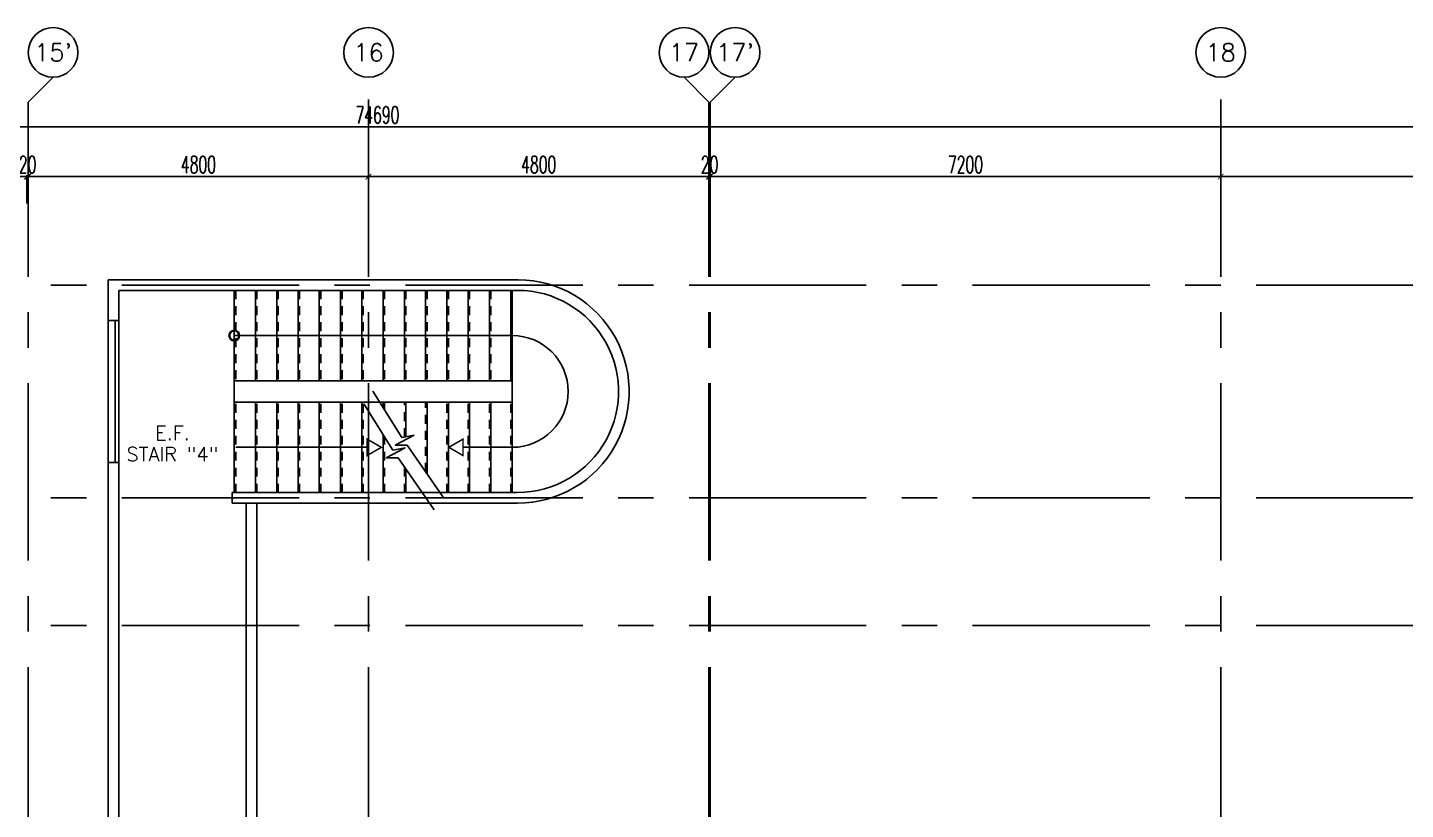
# Model space of a CAD drawing. Extents: x 0 to 93, y -1.5 to 78.
# Drawn here: x 40.44 to 59.88, y 67.03 to 78.05 of the extents above; entities that cross this region are included whole.
import ezdxf
from ezdxf.enums import TextEntityAlignment as Align

# ---------------------------------------------------------------- set-up
doc = ezdxf.new("R2010")
doc.units = 0
doc.header["$MEASUREMENT"] = 0
doc.header["$PDMODE"] = 34
doc.linetypes.add('CENTERX2', pattern=[4, 2.5, -0.5, 0.5, -0.5])
doc.linetypes.add('HIDDEN2', pattern=[0.1875, 0.125, -0.0625])
doc.layers.get('0').update_dxf_attribs({"color": 11, "linetype": 'CONTINUOUS'})
doc.layers.get('DEFPOINTS').update_dxf_attribs({"color": 11, "linetype": 'CONTINUOUS'})
for name, color, linetype in [('AX-CR', 11, 'CONTINUOUS'), ('AX-DIM', 11, 'CONTINUOUS'), ('AX-TXT', 11, 'CONTINUOUS'), ('AXES', 11, 'CENTERX2'), ('RM-NAME', 11, 'CONTINUOUS'), ('ROOF', 11, 'CONTINUOUS'), ('STR', 11, 'CONTINUOUS'), ('WALL', 11, 'CONTINUOUS'), ('WIN', 11, 'CONTINUOUS')]:
    doc.layers.add(name, color=color, linetype=linetype)
doc.styles.add('ROMANS', font='ROMANS.shx', dxfattribs={"width": 0.6})
doc.dimstyles.new('DIM-OUT', dxfattribs={"dimscale": 0, "dimtxt": 0.24, "dimasz": 0.08, "dimexe": 0.02, "dimexo": 0.02, "dimgap": 0.05, "dimtad": 1, "dimdec": 0, "dimlfac": 1000, "dimzin": 0, "dimdsep": 46, "dimtxsty": 'ROMANS', "dimblk1": 'ARCHTICK', "dimblk2": 'ARCHTICK', "dimsah": 1, "dimcen": 0.01, "dimdle": 0.08, "dimclrd": 7, "dimclre": 7, "dimclrt": 2, "dimadec": 0, "dimazin": 0, "dimtp": 2, "dimtm": 2, "dimtfac": 0.114286, "dimtdec": 0, "dimtix": 1, "dimtmove": 2, "dimatfit": 3, "dimldrblk": 'ARCHTICK', "dimfxl": 0, "dimtolj": 1, "dimtzin": 0, "dimarcsym": 0})

# ---------------------------------------------------------------- blocks, each defined once
blk = doc.blocks.new('AXU')
at = {"layer": 'AX-CR'}
blk.add_circle((0, 350), 350, dxfattribs=at)
at = {"layer": 'AX-TXT', "style": 'ROMANS'}
blk.add_attdef('AX', text='', height=250, dxfattribs=at).set_placement((0, 350), align=Align.MIDDLE)
blk = doc.blocks.new('_ARCHTICK')
at = {"color": 0, "linetype": 'ByBlock', "const_width": 0.15}
blk.add_lwpolyline([(-0.5, -0.5), (0.5, 0.5)], dxfattribs=at)
blk = doc.blocks.new('*D125')
at = {"layer": 'AX-DIM', "color": 7, "lineweight": -2}
for p, q in [((45.172, 75.948), (50.132, 75.948)), ((45.252, 75.568), (45.252, 75.968)), ((50.052, 75.568), (50.052, 75.968))]:
    blk.add_line(p, q, dxfattribs=at)
at = {"layer": 'DEFPOINTS', "color": 0}
for p in [(50.052, 75.948), (45.252, 75.548), (50.052, 75.548)]:
    blk.add_point(p, dxfattribs=at)
at = {"layer": 'AX-DIM', "color": 7, "lineweight": -2, "xscale": 0.08, "yscale": 0.08, "zscale": 0.08, "rotation": 180}
blk.add_blockref('_ARCHTICK', (45.252, 75.948), dxfattribs=at)
at = {"layer": 'AX-DIM', "color": 7, "lineweight": -2, "xscale": 0.08, "yscale": 0.08, "zscale": 0.08}
blk.add_blockref('_ARCHTICK', (50.052, 75.948), dxfattribs=at)
at = {"layer": 'AX-DIM', "color": 2, "insert": (47.652, 76.118), "char_height": 0.24, "attachment_point": 5, "style": 'ROMANS'}
blk.add_mtext('\\A1;4800', dxfattribs=at)
blk = doc.blocks.new('*D126')
at = {"layer": 'AX-DIM', "color": 7, "lineweight": -2}
for p, q in [((33.152, 75.948), (40.512, 75.948)), ((33.232, 75.568), (33.232, 75.968)), ((40.432, 75.568), (40.432, 75.968))]:
    blk.add_line(p, q, dxfattribs=at)
at = {"layer": 'DEFPOINTS', "color": 0}
for p in [(40.432, 75.948), (33.232, 75.548), (40.432, 75.548)]:
    blk.add_point(p, dxfattribs=at)
at = {"layer": 'AX-DIM', "color": 7, "lineweight": -2, "xscale": 0.08, "yscale": 0.08, "zscale": 0.08, "rotation": 180}
blk.add_blockref('_ARCHTICK', (33.232, 75.948), dxfattribs=at)
at = {"layer": 'AX-DIM', "color": 7, "lineweight": -2, "xscale": 0.08, "yscale": 0.08, "zscale": 0.08}
blk.add_blockref('_ARCHTICK', (40.432, 75.948), dxfattribs=at)
at = {"layer": 'AX-DIM', "color": 2, "insert": (36.832, 76.118), "char_height": 0.24, "attachment_point": 5, "style": 'ROMANS'}
blk.add_mtext('\\A1;7200', dxfattribs=at)
blk = doc.blocks.new('*D128')
at = {"layer": 'AX-DIM', "color": 7, "lineweight": -2}
for p, q in [((40.372, 75.948), (45.332, 75.948)), ((40.452, 75.568), (40.452, 75.968)), ((45.252, 75.568), (45.252, 75.968))]:
    blk.add_line(p, q, dxfattribs=at)
at = {"layer": 'DEFPOINTS', "color": 0}
for p in [(45.252, 75.948), (40.452, 75.548), (45.252, 75.548)]:
    blk.add_point(p, dxfattribs=at)
at = {"layer": 'AX-DIM', "color": 7, "lineweight": -2, "xscale": 0.08, "yscale": 0.08, "zscale": 0.08, "rotation": 180}
blk.add_blockref('_ARCHTICK', (40.452, 75.948), dxfattribs=at)
at = {"layer": 'AX-DIM', "color": 7, "lineweight": -2, "xscale": 0.08, "yscale": 0.08, "zscale": 0.08}
blk.add_blockref('_ARCHTICK', (45.252, 75.948), dxfattribs=at)
at = {"layer": 'AX-DIM', "color": 2, "insert": (42.852, 76.118), "char_height": 0.24, "attachment_point": 5, "style": 'ROMANS'}
blk.add_mtext('\\A1;4800', dxfattribs=at)
blk = doc.blocks.new('*D129')
at = {"layer": 'AX-DIM', "color": 7, "lineweight": -2}
for p, q in [((40.432, 75.948), (40.352, 75.948)), ((40.432, 75.568), (40.432, 75.968)), ((40.432, 75.948), (40.452, 75.948)), ((40.452, 75.568), (40.452, 75.968)), ((40.452, 75.948), (40.532, 75.948))]:
    blk.add_line(p, q, dxfattribs=at)
at = {"layer": 'DEFPOINTS', "color": 0}
for p in [(40.452, 75.948), (40.432, 75.548), (40.452, 75.548)]:
    blk.add_point(p, dxfattribs=at)
at = {"layer": 'AX-DIM', "color": 7, "lineweight": -2, "xscale": 0.08, "yscale": 0.08, "zscale": 0.08}
blk.add_blockref('_ARCHTICK', (40.432, 75.948), dxfattribs=at)
at = {"layer": 'AX-DIM', "color": 7, "lineweight": -2, "xscale": 0.08, "yscale": 0.08, "zscale": 0.08, "rotation": 180}
blk.add_blockref('_ARCHTICK', (40.452, 75.948), dxfattribs=at)
at = {"layer": 'AX-DIM', "color": 2, "insert": (40.442, 76.118), "char_height": 0.24, "attachment_point": 5, "style": 'ROMANS'}
blk.add_mtext('\\A1;20', dxfattribs=at)
blk = doc.blocks.new('*D130')
at = {"layer": 'AX-DIM', "color": 7, "lineweight": -2}
for p, q in [((57.192, 75.948), (64.552, 75.948)), ((57.272, 75.568), (57.272, 75.968)), ((64.472, 75.568), (64.472, 75.968))]:
    blk.add_line(p, q, dxfattribs=at)
at = {"layer": 'DEFPOINTS', "color": 0}
for p in [(64.472, 75.948), (57.272, 75.548), (64.472, 75.548)]:
    blk.add_point(p, dxfattribs=at)
at = {"layer": 'AX-DIM', "color": 7, "lineweight": -2, "xscale": 0.08, "yscale": 0.08, "zscale": 0.08, "rotation": 180}
blk.add_blockref('_ARCHTICK', (57.272, 75.948), dxfattribs=at)
at = {"layer": 'AX-DIM', "color": 7, "lineweight": -2, "xscale": 0.08, "yscale": 0.08, "zscale": 0.08}
blk.add_blockref('_ARCHTICK', (64.472, 75.948), dxfattribs=at)
at = {"layer": 'AX-DIM', "color": 2, "insert": (60.872, 76.118), "char_height": 0.24, "attachment_point": 5, "style": 'ROMANS'}
blk.add_mtext('\\A1;7200', dxfattribs=at)
blk = doc.blocks.new('*D131')
at = {"layer": 'AX-DIM', "color": 7, "lineweight": -2}
for p, q in [((49.992, 75.948), (57.352, 75.948)), ((50.072, 75.568), (50.072, 75.968)), ((57.272, 75.568), (57.272, 75.968))]:
    blk.add_line(p, q, dxfattribs=at)
at = {"layer": 'DEFPOINTS', "color": 0}
for p in [(57.272, 75.948), (50.072, 75.548), (57.272, 75.548)]:
    blk.add_point(p, dxfattribs=at)
at = {"layer": 'AX-DIM', "color": 7, "lineweight": -2, "xscale": 0.08, "yscale": 0.08, "zscale": 0.08, "rotation": 180}
blk.add_blockref('_ARCHTICK', (50.072, 75.948), dxfattribs=at)
at = {"layer": 'AX-DIM', "color": 7, "lineweight": -2, "xscale": 0.08, "yscale": 0.08, "zscale": 0.08}
blk.add_blockref('_ARCHTICK', (57.272, 75.948), dxfattribs=at)
at = {"layer": 'AX-DIM', "color": 2, "insert": (53.672, 76.118), "char_height": 0.24, "attachment_point": 5, "style": 'ROMANS'}
blk.add_mtext('\\A1;7200', dxfattribs=at)
blk = doc.blocks.new('*D132')
at = {"layer": 'AX-DIM', "color": 7, "lineweight": -2}
for p, q in [((50.052, 75.948), (49.972, 75.948)), ((50.052, 75.568), (50.052, 75.968)), ((50.052, 75.948), (50.072, 75.948)), ((50.072, 75.568), (50.072, 75.968)), ((50.072, 75.948), (50.152, 75.948))]:
    blk.add_line(p, q, dxfattribs=at)
at = {"layer": 'DEFPOINTS', "color": 0}
for p in [(50.072, 75.948), (50.052, 75.548), (50.072, 75.548)]:
    blk.add_point(p, dxfattribs=at)
at = {"layer": 'AX-DIM', "color": 7, "lineweight": -2, "xscale": 0.08, "yscale": 0.08, "zscale": 0.08}
blk.add_blockref('_ARCHTICK', (50.052, 75.948), dxfattribs=at)
at = {"layer": 'AX-DIM', "color": 7, "lineweight": -2, "xscale": 0.08, "yscale": 0.08, "zscale": 0.08, "rotation": 180}
blk.add_blockref('_ARCHTICK', (50.072, 75.948), dxfattribs=at)
at = {"layer": 'AX-DIM', "color": 2, "insert": (50.062, 76.118), "char_height": 0.24, "attachment_point": 5, "style": 'ROMANS'}
blk.add_mtext('\\A1;20', dxfattribs=at)
blk = doc.blocks.new('*D164')
at = {"layer": 'AX-DIM', "color": 7, "lineweight": -2}
for p, q in [((7.952, 76.648), (82.802, 76.648)), ((8.032, 72.01), (8.032, 76.668)), ((82.722, 64.49), (82.722, 76.668))]:
    blk.add_line(p, q, dxfattribs=at)
at = {"layer": 'DEFPOINTS', "color": 0}
for p in [(82.722, 76.648), (8.032, 71.99), (82.722, 64.47)]:
    blk.add_point(p, dxfattribs=at)
at = {"layer": 'AX-DIM', "color": 7, "lineweight": -2, "xscale": 0.08, "yscale": 0.08, "zscale": 0.08, "rotation": 180}
blk.add_blockref('_ARCHTICK', (8.032, 76.648), dxfattribs=at)
at = {"layer": 'AX-DIM', "color": 7, "lineweight": -2, "xscale": 0.08, "yscale": 0.08, "zscale": 0.08}
blk.add_blockref('_ARCHTICK', (82.722, 76.648), dxfattribs=at)
at = {"layer": 'AX-DIM', "color": 2, "insert": (45.377, 76.818), "char_height": 0.24, "attachment_point": 5, "style": 'ROMANS'}
blk.add_mtext('\\A1;74690', dxfattribs=at)

msp = doc.modelspace()

# ---------------------------------------------------------------- linework, layer by layer
for p, q in [((45.3109, 72.924), (45.7201, 72.2687)), ((45.1841, 72.7457), (45.5933, 72.0905)), ((45.7687, 72.1256), (45.4998, 71.9852)), ((45.5933, 72.0905), (45.7687, 72.1256)), ((45.8954, 72.3038), (45.6266, 72.1634)), ((45.6266, 72.1634), (45.7969, 72.1634)), ((45.7201, 72.2687), (45.8954, 72.3038)), ((45.7969, 72.1634), (46.3046, 71.4321)), ((45.4998, 71.9852), (45.6701, 71.9852)), ((45.6701, 71.9852), (46.1778, 71.2538))]:
    msp.add_line(p, q)
at = {"layer": 'AXES'}
for p, q in [((40.4517, 76.9984), (40.8017, 77.3484)), ((45.2517, -1.4643), (45.2517, 77.3484)), ((50.0517, 76.9984), (49.7017, 77.3484)), ((50.0717, 76.9984), (50.4217, 77.3484)), ((57.2717, -1.4643), (57.2717, 77.3484)), ((40.4517, -1.4643), (40.4517, 76.9984)), ((50.0517, -1.4643), (50.0517, 76.9984)), ((50.0717, -1.4643), (50.0717, 76.9984)), ((92.2717, 74.42), (24.2317, 74.42)), ((92.2717, 71.42), (24.2317, 71.42)), ((92.2717, 69.62), (24.2317, 69.62))]:
    msp.add_line(p, q, dxfattribs=at)
at = {"layer": 'ROOF'}
for p, q in [((47.2769, 73.07), (43.3569, 73.07)), ((43.3569, 73.07), (43.3569, 72.77)), ((47.2769, 72.77), (47.2769, 73.07)), ((47.2769, 72.77), (43.3569, 72.77)), ((41.7267, 71.92), (41.7267, 56.67)), ((41.5767, 71.345), (41.5767, 56.67)), ((43.5267, 71.345), (43.5267, 56.67)), ((43.6767, 71.345), (43.6767, 56.77))]:
    msp.add_line(p, q, dxfattribs=at)
at = {"layer": 'STR'}
for p, q in [((43.3569, 74.345), (43.3569, 73.07)), ((43.6569, 74.345), (43.6569, 73.07)), ((43.9569, 74.345), (43.9569, 73.07)), ((44.2569, 74.345), (44.2569, 73.07)), ((44.5569, 74.345), (44.5569, 73.07)), ((44.8569, 74.345), (44.8569, 73.07)), ((45.1569, 74.345), (45.1569, 73.07)), ((45.4569, 74.345), (45.4569, 73.07)), ((45.7569, 74.345), (45.7569, 73.07)), ((46.0569, 74.345), (46.0569, 73.07)), ((46.3569, 74.345), (46.3569, 73.07)), ((46.6569, 74.345), (46.6569, 73.07)), ((46.9569, 74.345), (46.9569, 73.07)), ((47.2569, 74.345), (47.2569, 73.07)), ((47.2769, 74.345), (47.2769, 73.07)), ((43.3569, 73.7075), (47.2793, 73.7075)), ((43.3569, 71.495), (43.3569, 72.77)), ((43.6569, 71.495), (43.6569, 72.77)), ((43.9569, 71.495), (43.9569, 72.77)), ((44.2569, 71.495), (44.2569, 72.77)), ((44.5569, 71.495), (44.5569, 72.77)), ((44.8569, 71.495), (44.8569, 72.77)), ((45.1569, 71.495), (45.1569, 72.77)), ((45.4569, 72.6903), (45.4569, 72.77)), ((45.4569, 72.6903), (45.4569, 72.77)), ((45.4769, 72.6582), (45.4769, 72.77)), ((45.4769, 72.6582), (45.4769, 72.77)), ((45.7769, 72.2801), (45.7769, 72.77)), ((46.0769, 71.7601), (46.0769, 72.77)), ((46.3769, 71.495), (46.3769, 72.77)), ((46.6769, 71.495), (46.6769, 72.77)), ((46.9769, 71.495), (46.9769, 72.77)), ((47.2769, 71.495), (47.2769, 72.77)), ((45.4569, 71.495), (45.4569, 72.309)), ((45.2318, 72.1325), (43.3769, 72.1325)), ((46.5837, 72.1325), (47.2793, 72.1325)), ((45.7769, 71.495), (45.7769, 71.8314))]:
    msp.add_line(p, q, dxfattribs=at)
at = {"layer": 'STR', "linetype": 'HIDDEN2'}
for p, q in [((43.3769, 74.345), (43.3769, 73.07)), ((43.6769, 74.345), (43.6769, 73.07)), ((43.9769, 74.345), (43.9769, 73.07)), ((44.2769, 74.345), (44.2769, 73.07)), ((44.5769, 74.345), (44.5769, 73.07)), ((44.8769, 74.345), (44.8769, 73.07)), ((45.1769, 74.345), (45.1769, 73.07)), ((45.4769, 74.345), (45.4769, 73.07)), ((45.7769, 74.345), (45.7769, 73.07)), ((46.0769, 74.345), (46.0769, 73.07)), ((46.3769, 74.345), (46.3769, 73.07)), ((46.6769, 74.345), (46.6769, 73.07)), ((46.9769, 74.345), (46.9769, 73.07)), ((47.2569, 74.345), (47.2569, 73.07)), ((47.2769, 74.345), (47.2769, 73.07)), ((43.3769, 71.495), (43.3769, 72.77)), ((43.6769, 71.495), (43.6769, 72.77)), ((43.9769, 71.495), (43.9769, 72.77)), ((44.2769, 71.495), (44.2769, 72.77)), ((44.5769, 71.495), (44.5769, 72.77)), ((44.8769, 71.495), (44.8769, 72.77)), ((45.1769, 71.495), (45.1769, 72.77)), ((45.7569, 72.2761), (45.7569, 72.77)), ((46.0569, 71.7889), (46.0569, 72.77)), ((46.3569, 71.495), (46.3569, 72.77)), ((46.6569, 71.495), (46.6569, 72.77)), ((46.9569, 71.495), (46.9569, 72.77)), ((47.2569, 71.495), (47.2569, 72.77)), ((45.4769, 71.495), (45.4769, 72.2769)), ((45.7569, 71.495), (45.7569, 71.8602))]:
    msp.add_line(p, q, dxfattribs=at)
at = {"layer": 'STR', "const_width": 0.0215}
for points in [[(45.2318, 72.248), (45.2318, 72.017), (45.4318, 72.1325)], [(46.5837, 72.248), (46.5837, 72.017), (46.3837, 72.1325)]]:
    msp.add_lwpolyline(points, close=True, dxfattribs=at)
at = {"layer": 'STR'}
for radius in [0.075, 0.065]:
    msp.add_circle((43.3569, 73.7075), radius, dxfattribs=at)
msp.add_arc((47.2793, 72.92), 0.7875, 270, 90, dxfattribs=at)
at = {"layer": 'WALL'}
for p, q in [((47.3522, 74.495), (41.5767, 74.495)), ((41.5767, 74.495), (41.5767, 73.92)), ((47.3522, 74.345), (41.7267, 74.345)), ((41.7267, 74.345), (41.7267, 73.92)), ((41.5767, 73.92), (41.7267, 73.92)), ((41.5767, 71.92), (41.7267, 71.92)), ((41.5767, 71.92), (41.5767, 71.345)), ((47.3522, 71.495), (43.3267, 71.495)), ((43.3267, 71.495), (43.3267, 71.345)), ((47.3522, 71.345), (43.3267, 71.345))]:
    msp.add_line(p, q, dxfattribs=at)
for radius, end in [(1.575, 93.47026), (1.425, 93.83607)]:
    msp.add_arc((47.3522, 72.92), radius, 269.99997, end, dxfattribs=at)
at = {"layer": 'WIN'}
for p, q in [((41.5767, 73.92), (41.5767, 71.92)), ((41.6767, 73.92), (41.6767, 71.92)), ((41.7267, 73.92), (41.7267, 71.92))]:
    msp.add_line(p, q, dxfattribs=at)

# ---------------------------------------------------------------- block references
at = {"layer": 'AXES', "xscale": 0.001000000003841706, "yscale": 0.000999999996565748, "zscale": 0.001}
for p, values in [((40.8017, 77.3484), {'AX': "15'"}), ((45.2517, 77.3484), {'AX': '16'}), ((49.7017, 77.3484), {'AX': '17'}), ((50.4217, 77.3484), {'AX': "17'"}), ((57.2717, 77.3484), {'AX': '18'})]:
    msp.add_blockref('AXU', p, dxfattribs=at).add_auto_attribs(values)

# ---------------------------------------------------------------- texts
at = {"layer": 'RM-NAME', "style": 'ROMANS'}
for s, p in [('E.F.', (42.4846, 72.3357)), ('STAIR "4"', (42.4846, 72.0357))]:
    msp.add_text(s, height=0.2, dxfattribs=at).set_placement(p, align=Align.MIDDLE)

# ---------------------------------------------------------------- dimensions: what is measured, and where the dimension line sits
at = {"layer": 'AX-DIM'}
for base, p1, p2, picture, middle in [((82.7217, 76.6484), (8.0317, 71.9903), (82.7217, 64.47), '*D164', (45.3767, 76.8184)), ((40.4317, 75.9484), (33.2317, 75.5484), (40.4317, 75.5484), '*D126', (36.8317, 76.1184)), ((40.4517, 75.9484), (40.4317, 75.5484), (40.4517, 75.5484), '*D129', (40.4417, 76.1184)), ((45.2517, 75.9484), (40.4517, 75.5484), (45.2517, 75.5484), '*D128', (42.8517, 76.1184)), ((50.0517, 75.9484), (45.2517, 75.5484), (50.0517, 75.5484), '*D125', (47.6517, 76.1184)), ((50.0717, 75.9484), (50.0517, 75.5484), (50.0717, 75.5484), '*D132', (50.0617, 76.1184)), ((57.2717, 75.9484), (50.0717, 75.5484), (57.2717, 75.5484), '*D131', (53.6717, 76.1184)), ((64.4717, 75.9484), (57.2717, 75.5484), (64.4717, 75.5484), '*D130', (60.8717, 76.1184))]:
    dim = msp.add_linear_dim(base=base, p1=p1, p2=p2, dimstyle='DIM-OUT', override={"dimscale": 1}, dxfattribs=at)
    dim.commit()
    dim.dimension.update_dxf_attribs({"geometry": picture, "text_midpoint": middle})

doc.saveas('drawing.dxf')
